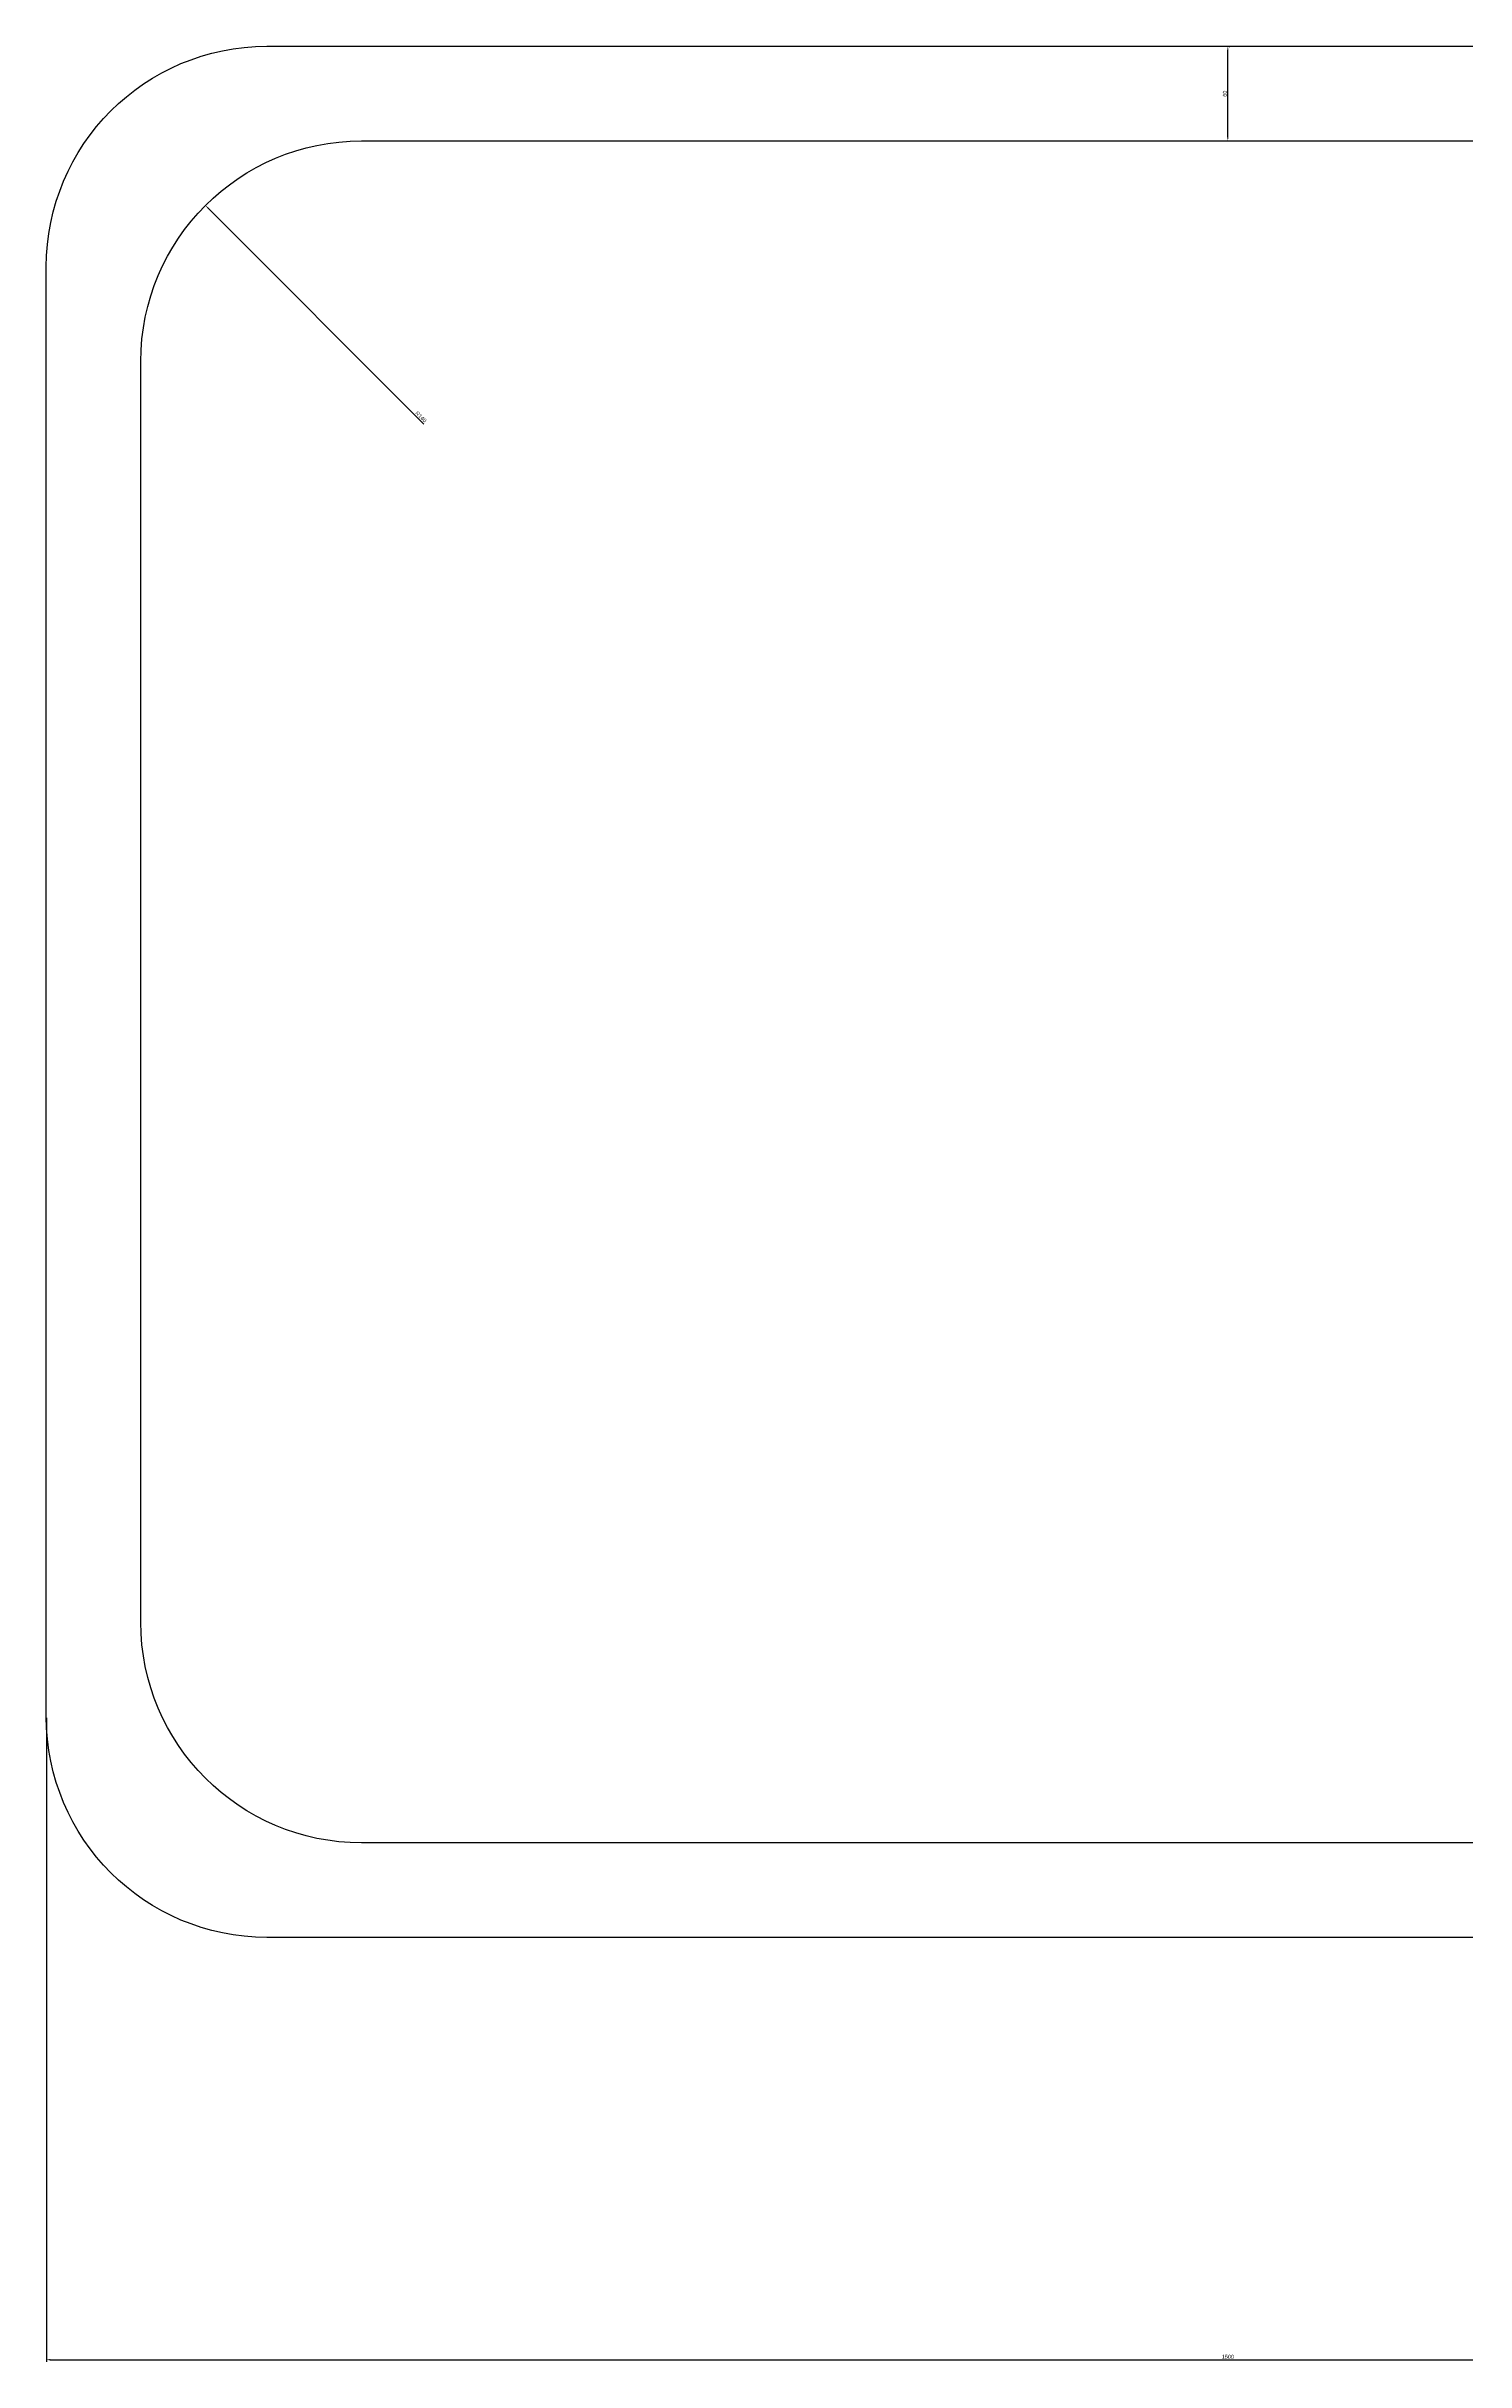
# Model space of a CAD drawing. Header units: millimetres. Extents: x -1642 to 49252, y 449 to 14556.
# Drawn here: x 851 to 1752, y 449 to 1918 of the extents above; entities that cross this region are included whole.
import ezdxf

# ---------------------------------------------------------------- set-up
doc = ezdxf.new("R2010")
doc.units = ezdxf.units.MM
doc.layers.get('Defpoints').update_dxf_attribs({"lineweight": 40})
doc.styles.get("Standard").update_dxf_attribs({"font": 'arial.ttf'})
doc.dimstyles.new('ISO-25', dxfattribs={"dimtxt": 2.5, "dimasz": 2.5, "dimexe": 1.25, "dimexo": 0.625, "dimtad": 1, "dimtxsty": 'Standard', "dimcen": 2.5, "dimadec": 0, "dimazin": 0, "dimtfac": 1, "dimtmove": 0, "dimatfit": 3, "dimfxl": 1, "dimarcsym": 0})

# ---------------------------------------------------------------- blocks, each defined once
blk = doc.blocks.new('*D9')
at = {"color": 0, "lineweight": -2, "transparency": 16777216}
for p, q in [((850.7, 857.3), (850.7, 448.7)), ((2350.7, 857.3), (2350.7, 448.7)), ((853.2, 449.9), (2348.2, 449.9))]:
    blk.add_line(p, q, dxfattribs=at)
for points in [[(853.2, 450.4), (853.2, 449.5), (850.7, 449.9)], [(2348.2, 450.4), (2348.2, 449.5), (2350.7, 449.9)]]:
    blk.add_solid(points, dxfattribs=at)
at = {"layer": 'Defpoints', "color": 0, "lineweight": -2, "transparency": 16777216}
for p in [(850.7, 857.9), (2350.7, 857.9), (2350.7, 449.9)]:
    blk.add_point(p, dxfattribs=at)
at = {"color": 0, "transparency": 16777216, "insert": (1600.7, 451.8), "char_height": 2.5, "attachment_point": 5}
blk.add_mtext('1500', dxfattribs=at)
blk = doc.blocks.new('*D10')
at = {"color": 0, "lineweight": -2, "transparency": 16777216}
blk.add_line((1090.4, 1678.2), (953.4, 1815.2), dxfattribs=at)
blk.add_solid([(953.7, 1815.5), (953.1, 1814.9), (951.7, 1816.9)], dxfattribs=at)
at = {"layer": 'Defpoints', "color": 0, "lineweight": -2, "transparency": 16777216}
for p in [(951.7, 1816.9), (1050.7, 1717.9)]:
    blk.add_point(p, dxfattribs=at)
at = {"color": 0, "transparency": 16777216, "insert": (1088.5, 1682.8), "char_height": 2.5, "attachment_point": 5, "rotation": 315}
blk.add_mtext('R140', dxfattribs=at)
blk = doc.blocks.new('*D11')
at = {"color": 0, "lineweight": -2, "transparency": 16777216}
for p, q in [((1600.7, 1860.4), (1600.7, 1915.4)), ((1601.3, 1917.9), (1601.9, 1917.9)), ((1601.3, 1857.9), (1601.9, 1857.9))]:
    blk.add_line(p, q, dxfattribs=at)
for points in [[(1600.2, 1915.4), (1601.1, 1915.4), (1600.7, 1917.9)], [(1600.2, 1860.4), (1601.1, 1860.4), (1600.7, 1857.9)]]:
    blk.add_solid(points, dxfattribs=at)
at = {"layer": 'Defpoints', "color": 0, "lineweight": -2, "transparency": 16777216}
for p in [(1600.7, 1917.9), (1600.7, 1917.9), (1600.7, 1857.9)]:
    blk.add_point(p, dxfattribs=at)
at = {"color": 0, "transparency": 16777216, "insert": (1598.8, 1887.9), "char_height": 2.5, "attachment_point": 5, "rotation": 90}
blk.add_mtext('60', dxfattribs=at)

msp = doc.modelspace()

# ---------------------------------------------------------------- linework, layer by layer
for points in [[(850.652, 857.941), (850.652, 1777.941, -0.41421356), (990.652, 1917.941), (2210.652, 1917.941, -0.41421356), (2350.652, 1777.941), (2350.652, 857.941, -0.41421356), (2210.652, 717.941), (990.652, 717.941, -0.41421356)], [(910.652, 917.941), (910.652, 1717.941, -0.41421356), (1050.652, 1857.941), (2150.652, 1857.941, -0.41421356), (2290.652, 1717.941), (2290.652, 917.941, -0.41421356), (2150.652, 777.941), (1050.652, 777.941, -0.41421356)]]:
    msp.add_lwpolyline(points, format="xyb", close=True)

# ---------------------------------------------------------------- dimensions: what is measured, and where the dimension line sits
dim = msp.add_linear_dim(base=(1600.652, 1917.941), p1=(1600.652, 1857.941), p2=(1600.652, 1917.941), angle=90, dimstyle='ISO-25')
dim.commit()
dim.dimension.update_dxf_attribs({"geometry": '*D11', "text_midpoint": (1598.751, 1887.941)})
dim = msp.add_radius_dim(center=(1050.652, 1717.941), mpoint=(951.657, 1816.936), dimstyle='ISO-25')
dim.commit()
dim.dimension.update_dxf_attribs({"geometry": '*D10', "text_midpoint": (1087.122, 1681.471), "dimtype": 164})
dim = msp.add_linear_dim(base=(2350.652, 449.938), p1=(850.652, 857.941), p2=(2350.652, 857.941), dimstyle='ISO-25')
dim.commit()
dim.dimension.update_dxf_attribs({"geometry": '*D9', "text_midpoint": (1600.652, 451.84)})

doc.saveas('drawing.dxf')
